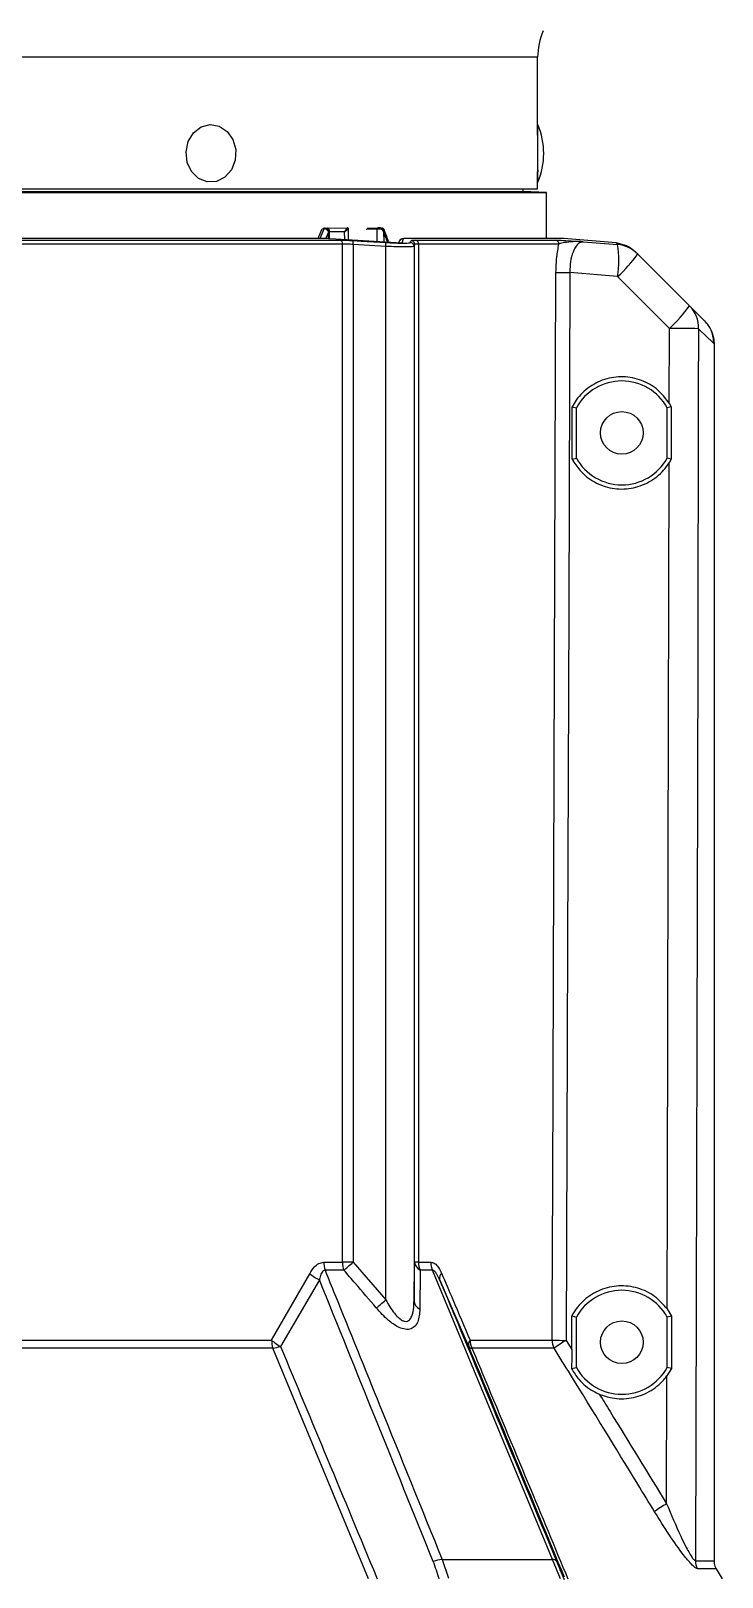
# Model space of a CAD drawing. Extents: x 16.5 to 113.1, y 4.4 to 84.5.
# Drawn here: x 54.52 to 57.19, y 16.01 to 21.96 of the extents above; entities that cross this region are included whole.
import ezdxf

# ---------------------------------------------------------------- set-up
doc = ezdxf.new("R2010")
doc.units = 0
doc.header["$MEASUREMENT"] = 0
doc.layers.add('OBJECT', color=7, linetype='CONTINUOUS')

msp = doc.modelspace()

# ---------------------------------------------------------------- linework, layer by layer
at = {"layer": 'OBJECT'}
for p, q in [((56.4757, 21.8602), (51.4437, 21.8602)), ((56.4757, 21.5599), (56.4757, 21.8602)), ((56.4762, 21.3793), (56.4762, 21.6013)), ((56.4757, 21.3533), (56.4757, 21.4198)), ((51.4437, 21.3533), (56.4757, 21.3533)), ((53.9797, 21.3434), (56.4197, 21.3434)), ((53.9797, 21.3403), (56.5097, 21.3403)), ((56.4197, 21.3434), (56.4197, 21.3533)), ((56.5097, 21.3403), (56.4197, 21.3434)), ((56.5097, 21.1631), (56.5097, 21.3403)), ((55.6537, 21.2005), (55.647, 21.2004)), ((55.6502, 21.2029), (55.6568, 21.203)), ((55.6541, 21.2005), (55.6537, 21.2005)), ((55.6568, 21.203), (55.6573, 21.203)), ((55.6656, 21.203), (55.7425, 21.2036)), ((55.6701, 21.1855), (55.6702, 21.188)), ((55.6703, 21.1619), (55.6701, 21.1855)), ((55.6733, 21.1901), (55.6733, 21.1882)), ((55.7327, 21.1886), (55.6733, 21.1882)), ((55.6733, 21.1882), (55.6734, 21.1855)), ((55.6734, 21.1855), (55.6736, 21.1618)), ((55.7329, 21.1583), (55.7327, 21.1886)), ((55.7479, 21.1574), (55.7476, 21.1986)), ((55.8579, 21.1985), (55.8156, 21.1979)), ((55.819, 21.2029), (55.8611, 21.2035)), ((55.8583, 21.1508), (55.8579, 21.1985)), ((55.876, 21.203), (55.8754, 21.203)), ((55.8827, 21.1886), (55.883, 21.1494)), ((55.8837, 21.188), (55.884, 21.1855)), ((55.884, 21.1855), (55.8842, 21.1493)), ((55.6314, 21.1631), (54.2453, 21.1631)), ((55.6322, 21.163), (54.2454, 21.163)), ((54.4564, 21.1564), (55.7156, 21.1564)), ((55.7245, 21.1415), (54.4589, 21.1415)), ((55.9532, 21.1452), (55.6771, 21.1616)), ((55.7245, 17.2225), (55.7245, 21.1415)), ((55.765, 21.1398), (55.765, 17.2225)), ((55.8909, 21.1323), (55.765, 21.1398)), ((55.8909, 17.0775), (55.8909, 21.1323)), ((55.9443, 21.1536), (55.9404, 21.146)), ((55.9417, 21.1459), (55.9443, 21.1536)), ((55.9586, 21.1616), (55.9532, 21.1452)), ((56.5746, 21.1631), (55.9749, 21.1631)), ((56.576, 21.163), (55.9759, 21.163)), ((56.0022, 21.1399), (55.9999, 21.1322)), ((55.9999, 21.1322), (55.9999, 17.0735)), ((56.0022, 17.2225), (56.0022, 21.1399)), ((56.0066, 21.1564), (56.5444, 21.1564)), ((56.017, 21.1415), (56.017, 17.2225)), ((56.5576, 21.1415), (56.017, 21.1415)), ((56.7774, 21.1454), (56.576, 21.163)), ((56.6505, 21.1503), (56.7834, 21.1392)), ((56.8194, 21.1341), (56.7774, 21.1454)), ((56.8549, 21.1092), (56.8611, 21.103)), ((56.7836, 21.0161), (56.6002, 21.0314)), ((56.9823, 20.5284), (56.9829, 20.8168)), ((57.1547, 20.7577), (57.1547, 16.0738)), ((56.6083, 20.3134), (56.6084, 20.5154)), ((56.6084, 20.5154), (56.6247, 20.5113)), ((56.6247, 20.3176), (56.6247, 20.5113)), ((56.9899, 20.5151), (56.9747, 20.5113)), ((56.9747, 20.3176), (56.9747, 20.5113)), ((56.9823, 20.5284), (56.9899, 20.5151)), ((56.9899, 20.5151), (56.99, 20.3137)), ((56.6083, 20.3134), (56.6247, 20.3176)), ((56.99, 20.3137), (56.9747, 20.3176)), ((56.99, 20.3137), (56.9817, 20.2994)), ((55.6523, 17.2225), (55.7245, 17.2225)), ((55.765, 17.2225), (55.7245, 17.2225)), ((55.765, 17.2225), (55.8909, 17.0775)), ((55.9999, 17.0735), (56.0022, 17.2225)), ((56.017, 17.2225), (56.0022, 17.2225)), ((56.017, 17.2225), (56.0644, 17.2225)), ((55.4516, 16.9225), (55.5984, 17.1784)), ((55.6359, 17.1546), (55.4858, 16.8987)), ((55.7299, 17.1915), (55.6575, 17.1915)), ((56.0709, 17.1915), (56.0233, 17.1915)), ((56.5327, 16.0785), (56.0709, 17.1915)), ((56.2104, 16.8983), (56.098, 17.1564)), ((56.974, 17.0431), (56.9913, 17.0154)), ((56.6069, 16.8864), (56.607, 17.0157)), ((56.607, 17.0157), (56.6247, 17.0113)), ((56.6247, 16.8176), (56.6247, 17.0113)), ((56.9913, 17.0154), (56.9747, 17.0113)), ((56.9747, 16.8176), (56.9747, 17.0113)), ((56.9913, 17.0154), (56.9913, 16.8134)), ((54.4589, 16.9225), (55.4516, 16.9225)), ((56.2158, 16.9225), (56.5314, 16.9225)), ((56.5849, 16.9218), (56.6069, 16.8864)), ((55.4562, 16.8915), (54.4605, 16.8915)), ((55.8242, 16.0035), (55.4562, 16.8915)), ((56.5393, 16.8915), (56.2227, 16.8915)), ((56.6064, 16.813), (56.6247, 16.8176)), ((56.9721, 16.2928), (56.9733, 16.7847)), ((56.9913, 16.8134), (56.9733, 16.7847)), ((56.9913, 16.8134), (56.9747, 16.8176)), ((56.1081, 16.0785), (56.132, 16.0069)), ((56.1081, 16.0785), (56.5327, 16.0785)), ((56.5634, 16.0046), (56.5327, 16.0785)), ((57.0828, 16.0738), (57.1547, 16.0738)), ((57.163, 16.0428), (57.091, 16.0428)), ((57.163, 16.0428), (57.1857, 16.0035))]:
    msp.add_line(p, q, dxfattribs=at)
at = {"layer": 'OBJECT', "flags": 128}
for points in [[(55.3115, 21.464), (55.297, 21.4269), (55.2718, 21.3982), (55.2394, 21.382), (55.2041, 21.3805), (55.1707, 21.3937), (55.1437, 21.42), (55.1267, 21.4558), (55.1221, 21.4962), (55.1305, 21.5359), (55.1506, 21.5693), (55.1799, 21.5921), (55.2144, 21.6012), (55.2493, 21.5953), (55.2801, 21.5751), (55.3024, 21.5436), (55.3134, 21.5048), (55.3115, 21.464)], [(55.6568, 21.203), (55.6579, 21.203), (55.659, 21.203), (55.6601, 21.203), (55.6612, 21.203), (55.6623, 21.203), (55.6634, 21.203), (55.6645, 21.203), (55.6656, 21.203)], [(55.8579, 21.1985), (55.858, 21.1995), (55.8582, 21.2004), (55.8585, 21.2013), (55.8589, 21.2021), (55.8593, 21.2027), (55.8599, 21.2031), (55.8605, 21.2034), (55.8611, 21.2035)], [(55.8676, 21.1986), (55.8676, 21.1996), (55.8676, 21.2005), (55.8676, 21.2014), (55.8676, 21.2022), (55.8676, 21.2028), (55.8675, 21.2032), (55.8675, 21.2035), (55.8675, 21.2036)], [(55.765, 21.1398), (55.7651, 21.1426), (55.7653, 21.1453), (55.7654, 21.1478), (55.7656, 21.1501), (55.7657, 21.1519), (55.7658, 21.1534), (55.7658, 21.1543), (55.7658, 21.1548)], [(55.8909, 21.1323), (55.8911, 21.1351), (55.8912, 21.1379), (55.8914, 21.1404), (55.8915, 21.1426), (55.8916, 21.1445), (55.8917, 21.1459), (55.8918, 21.1468), (55.8918, 21.1473)], [(56.8611, 21.103), (57.0376, 20.9265), (57.0604, 20.9037)], [(56.5314, 16.9225), (56.5318, 17.0299), (56.5337, 17.5259), (56.5409, 19.5097), (56.5463, 21.0321)], [(56.6002, 21.0314), (56.5955, 19.7404), (56.5907, 18.4495), (56.5849, 16.9218)], [(56.9829, 20.8168), (56.8064, 20.9933), (56.7836, 21.0161)], [(57.0604, 20.9037), (57.0916, 20.8726), (57.1108, 20.8534), (57.1181, 20.8461)], [(57.0947, 20.8153), (57.0941, 20.5654), (57.0917, 19.5654), (57.0828, 16.0738)], [(57.1547, 20.7577), (57.1471, 20.7649), (57.1271, 20.7842), (57.0947, 20.8153)], [(56.974, 17.0431), (56.9751, 17.4969), (56.9782, 18.7879), (56.9817, 20.2994)], [(55.7299, 17.1915), (55.7334, 17.1946), (55.7372, 17.198), (55.7413, 17.2016), (55.7457, 17.2055), (55.7503, 17.2096), (55.7551, 17.2138), (55.76, 17.2181), (55.765, 17.2225)], [(55.8545, 17.0465), (55.858, 17.0495), (55.8619, 17.0528), (55.8662, 17.0564), (55.8708, 17.0603), (55.8756, 17.0644), (55.8806, 17.0687), (55.8857, 17.0731), (55.8909, 17.0775)]]:
    msp.add_lwpolyline(points, dxfattribs=at)
at = {"layer": 'OBJECT'}
for centre in [(56.7997, 20.4144), (56.7997, 16.9144)]:
    msp.add_circle(centre, 0.082, dxfattribs=at)
for centre, radius, start, end in [((56.7257, 21.8602), 0.25, 156.08033, 180), ((58.9924, 21.4903), 2.5176, 178.41501, 181.60465), ((56.2192, 21.4903), 0.28, 336.64122, 23.35878), ((55.6571, 21.1995), 0.00351, 95.32808, 163.49551), ((55.6576, 21.1992), 0.00376, 95.16592, 160.56592), ((55.6599, 21.2036), 0.0157, 306.22219, 309.61515), ((55.669, 21.7332), 0.5477, 270.10958, 270.45708), ((55.6457, 21.6196), 0.4323, 273.24511, 273.65592), ((55.6618, 21.1901), 0.00855, 359.16324, 2.56081), ((55.7426, 21.1986), 0.005, 0.45142, 90.4646), ((55.8791, 19.6997), 1.4989, 90.43975, 90.8083), ((55.8746, 20.2572), 0.9464, 90.42771, 90.81686), ((55.8836, 21.1906), 0.00262, 248.58242, 272.66513), ((55.8836, 21.2096), 0.0241, 267.77787, 270.78298), ((55.8773, 21.1893), 0.00625, 5.61025, 10.30165), ((55.8809, 21.1879), 0.00446, 43.55637, 54.777), ((55.7107, 21.1434), 0.0139, 352.13457, 69.6105), ((55.9576, 21.1467), 0.015, 86.12354, 152.5782), ((55.9849, 21.1322), 0.015, 0.11189, 86.3631), ((55.9872, 21.1399), 0.015, 0.1043, 86.23937), ((56.0031, 21.1429), 0.014, 354.26846, 75.47836), ((56.5428, 21.1418), 0.0148, 359.00224, 83.69717), ((56.4091, 21.0769), 0.3794, 350.77887, 9.44968), ((56.7728, 21.0147), 0.1249, 45.00121, 85.13763), ((56.4263, 21.4125), 0.5337, 312.03018, 324.5608), ((56.601, 23.1462), 2.1148, 268.51833, 269.97836), ((56.6256, 21.2132), 0.5338, 312.03127, 324.55971), ((56.9764, 20.8203), 0.1184, 357.58472, 44.79193), ((56.9929, 17.2134), 3.6034, 88.38117, 90.15837), ((56.7997, 20.4144), 0.2, 28.95502, 151.04498), ((56.7997, 20.4144), 0.2, 208.95502, 331.04498), ((55.7443, 17.222), 0.092, 179.6815, 199.35408), ((55.8131, 17.222), 0.0886, 179.68733, 200.1441), ((56.0406, 17.226), 0.0386, 185.22763, 243.39046), ((56.0945, 17.2222), 0.0775, 179.73751, 203.2995), ((56.1404, 17.2222), 0.076, 179.74948, 203.80394), ((55.7054, 17.3056), 0.1662, 229.90545, 245.27891), ((56.1229, 17.1617), 0.0255, 131.99373, 191.93612), ((56.7997, 16.9144), 0.2, 28.95502, 151.04498), ((56.038, 17.0774), 0.0383, 185.94674, 245.82641), ((55.5548, 16.9219), 0.1032, 179.67558, 197.13778), ((55.5687, 17.0541), 0.1761, 228.32087, 241.9065), ((56.2359, 16.9054), 0.0264, 139.54724, 195.46861), ((56.2875, 16.9223), 0.0717, 179.79549, 205.39888), ((56.5959, 16.9225), 0.0645, 179.92792, 208.65552), ((56.5869, 19.1003), 2.1785, 268.54095, 269.94926), ((56.9273, 16.3564), 0.661, 121.198, 125.94797), ((55.4395, 17.025), 0.1345, 277.12264, 290.12228), ((56.2231, 16.9068), 0.0153, 213.66611, 268.42459), ((56.7997, 16.9144), 0.2, 208.95502, 331.04498), ((57.2925, 15.7519), 0.6287, 120.6374, 125.6866), ((56.117, 15.952), 0.1268, 94.005, 109.92913), ((56.5346, 16.0608), 0.0178, 37.28207, 95.87415), ((57.1459, 16.0738), 0.0631, 179.96545, 209.38949)]:
    msp.add_arc(centre, radius, start, end, dxfattribs=at)
for centre, major_axis, ratio, start_param, end_param in [((53.9572, 21.447), (2.0398, 4.3613), 0.341306, 4.806339, 4.814814), ((53.9482, 21.4245), (2.0478, 4.3784), 0.341306, 4.811658, 4.820138), ((53.9574, 21.417), (2.0627, 4.3772), 0.342553, 4.814971, 4.820207), ((55.7327, 21.1885), (0.0099, 0.0151), 0.003655, 6.277656, 7.848452), ((55.7327, 21.1885), (0.0149, 0.0101), 0.0055, 6.279487, 7.850283), ((55.8677, 21.1885), (-0.0001, 0.0151), 0.994749, 4.714363, 6.28516), ((55.8677, 21.1885), (0.015, 0.0001), 0.674611, 6.283127, 7.853924), ((53.9574, 21.417), (-2.1206, 4.3734), 0.343989, 4.486228, 4.494898)]:
    msp.add_ellipse(centre, major_axis=major_axis, ratio=ratio, start_param=start_param, end_param=end_param, dxfattribs=at)
for points, knots in [([(55.6692, 21.191), (55.6678, 21.1925), (55.6653, 21.1954), (55.6606, 21.1985), (55.6568, 21.2002), (55.6548, 21.2004), (55.6541, 21.2005)], [0, 0, 0, 0, 0.3030558, 0.5849357, 0.8486083, 1, 1, 1, 1]), ([(55.6573, 21.203), (55.6584, 21.2027), (55.6607, 21.2023), (55.6642, 21.1998), (55.6675, 21.1962), (55.6691, 21.1931), (55.6699, 21.1916)], [0, 0, 0, 0, 0.242418, 0.484572, 0.734505, 1, 1, 1, 1]), ([(55.6656, 21.203), (55.6657, 21.203), (55.6665, 21.203), (55.6682, 21.2025), (55.6704, 21.2002), (55.672, 21.1969), (55.673, 21.1933), (55.6732, 21.1909), (55.6733, 21.1901)], [0, 0, 0, 0, 0.009322, 0.244795, 0.475576, 0.685013, 0.883338, 1, 1, 1, 1]), ([(55.6699, 21.1916), (55.6698, 21.1927), (55.6695, 21.1954), (55.6687, 21.1989), (55.6676, 21.2017), (55.6665, 21.2028), (55.6659, 21.203), (55.6657, 21.203), (55.6656, 21.203)], [0, 0, 0, 0, 0.17397, 0.393138, 0.630066, 0.892577, 0.989997, 1, 1, 1, 1]), ([(55.6704, 21.19), (55.6702, 21.19), (55.6698, 21.1902), (55.6695, 21.1906), (55.6692, 21.1909), (55.6692, 21.191)], [0, 0, 0, 0, 0.264464, 0.865949, 1, 1, 1, 1]), ([(55.6699, 21.1916), (55.67, 21.1914), (55.67, 21.1912), (55.6701, 21.1909), (55.6702, 21.1908), (55.6702, 21.1906), (55.6703, 21.1905), (55.6703, 21.1905), (55.6703, 21.1905), (55.6703, 21.1905), (55.6704, 21.1905)], [0, 0, 0, 0, 0.330851, 0.552213, 0.701367, 0.802795, 0.904063, 0.945146, 0.979472, 1, 1, 1, 1]), ([(55.6702, 21.188), (55.6702, 21.1886), (55.6703, 21.1893), (55.6704, 21.1899), (55.6704, 21.19)], [0, 0, 0, 0, 0.97299, 1, 1, 1, 1]), ([(55.6704, 21.1905), (55.6708, 21.1904), (55.6716, 21.1903), (55.6727, 21.1901), (55.6732, 21.1901), (55.6733, 21.1901)], [0, 0, 0, 0, 0.5317585, 0.8758512, 1, 1, 1, 1]), ([(55.6733, 21.1901), (55.6732, 21.19), (55.6727, 21.19), (55.6716, 21.1899), (55.6708, 21.1899), (55.6704, 21.19)], [0, 0, 0, 0, 0.127386, 0.466801, 1, 1, 1, 1]), ([(55.8835, 21.1916), (55.8834, 21.1934), (55.8834, 21.1968), (55.8813, 21.2006), (55.8787, 21.2026), (55.8767, 21.2029), (55.876, 21.203)], [0, 0, 0, 0, 0.303882, 0.585792, 0.8494, 1, 1, 1, 1]), ([(55.8843, 21.1969), (55.8842, 21.197), (55.884, 21.1984), (55.8822, 21.2005), (55.8793, 21.2026), (55.8771, 21.2027), (55.8761, 21.2028)], [0, 0, 0, 0, 0.037501, 0.395429, 0.732314, 1, 1, 1, 1]), ([(55.8825, 21.1901), (55.8825, 21.1901), (55.8825, 21.1901), (55.8827, 21.1903), (55.8831, 21.1904), (55.8834, 21.1905)], [0, 0, 0, 0, 0.1240948, 0.4682067, 1, 1, 1, 1]), ([(55.8835, 21.19), (55.8832, 21.1899), (55.8827, 21.1899), (55.8826, 21.19), (55.8825, 21.19), (55.8825, 21.1901)], [0, 0, 0, 0, 0.533226, 0.872824, 1, 1, 1, 1]), ([(55.8834, 21.1905), (55.8834, 21.1905), (55.8834, 21.1905), (55.8835, 21.1905), (55.8835, 21.1907), (55.8835, 21.1911), (55.8835, 21.1914), (55.8835, 21.1916)], [0, 0, 0, 0, 0.032465, 0.074891, 0.183196, 0.638198, 1, 1, 1, 1]), ([(55.8841, 21.191), (55.8841, 21.1908), (55.8839, 21.1904), (55.8837, 21.1901), (55.8835, 21.19), (55.8835, 21.19)], [0, 0, 0, 0, 0.507117, 0.8254837, 1, 1, 1, 1]), ([(55.8835, 21.19), (55.8835, 21.1899), (55.8836, 21.1893), (55.8837, 21.1886), (55.8837, 21.188)], [0, 0, 0, 0, 0.026957, 1, 1, 1, 1]), ([(55.8841, 21.1969), (55.8844, 21.1963), (55.885, 21.1946), (55.8845, 21.1923), (55.8841, 21.191)], [0, 0, 0, 0, 0.407453, 1, 1, 1, 1]), ([(55.9023, 21.1508), (55.9009, 21.1545), (55.8949, 21.1699), (55.8889, 21.1853), (55.8843, 21.197)], [0, 0, 0, 0, 0.243548, 1, 1, 1, 1]), ([(55.6771, 21.1616), (55.6691, 21.162), (55.6538, 21.1627), (55.6394, 21.163), (55.6329, 21.163), (55.6322, 21.163)], [0, 0, 0, 0, 0.489871, 0.942618, 1, 1, 1, 1]), ([(55.7156, 21.1564), (55.7227, 21.1564), (55.7377, 21.1562), (55.7561, 21.1553), (55.7658, 21.1548)], [0, 0, 0, 0, 0.473445, 1, 1, 1, 1]), ([(55.765, 21.1398), (55.758, 21.1403), (55.7432, 21.1412), (55.7309, 21.1414), (55.7245, 21.1415)], [0, 0, 0, 0, 0.473397, 1, 1, 1, 1]), ([(55.7658, 21.1548), (55.7758, 21.1542), (55.8178, 21.1517), (55.8598, 21.1492), (55.8918, 21.1473)], [0, 0, 0, 0, 0.237767, 1, 1, 1, 1]), ([(55.9999, 21.1322), (55.9985, 21.1317), (55.9956, 21.1306), (55.9763, 21.1299), (55.9483, 21.1301), (55.918, 21.131), (55.8984, 21.132), (55.8909, 21.1323)], [0, 0, 0, 0, 0.216841, 0.433701, 0.650254, 0.866699, 1, 1, 1, 1]), ([(55.8918, 21.1473), (55.9023, 21.1467), (55.9234, 21.1456), (55.9516, 21.1448), (55.9729, 21.145), (55.984, 21.1459), (55.9853, 21.1468), (55.9858, 21.1472)], [0, 0, 0, 0, 0.2168345, 0.4336857, 0.6501667, 0.8664931, 1, 1, 1, 1]), ([(55.9737, 21.1629), (55.9706, 21.1629), (55.963, 21.1629), (55.9585, 21.1626), (55.9537, 21.1615), (55.9504, 21.1601), (55.9468, 21.1576), (55.9452, 21.1549), (55.9443, 21.1536)], [0, 0, 0, 0, 0.251789, 0.63271, 0.737626, 0.822396, 0.908948, 1, 1, 1, 1]), ([(55.9759, 21.163), (55.9712, 21.1629), (55.9617, 21.1628), (55.9597, 21.162), (55.9586, 21.1616)], [0, 0, 0, 0, 0.491585, 1, 1, 1, 1]), ([(55.9858, 21.1472), (55.986, 21.1478), (55.9868, 21.1504), (55.9876, 21.1529), (55.9882, 21.1549)], [0, 0, 0, 0, 0.226065, 1, 1, 1, 1]), ([(55.9882, 21.1549), (55.9891, 21.1553), (55.9909, 21.1562), (56.0013, 21.1564), (56.0066, 21.1564)], [0, 0, 0, 0, 0.488655, 1, 1, 1, 1]), ([(56.017, 21.1415), (56.0129, 21.1414), (56.0045, 21.1413), (56.003, 21.1404), (56.0022, 21.1399)], [0, 0, 0, 0, 0.486981, 1, 1, 1, 1]), ([(56.5444, 21.1564), (56.551, 21.1563), (56.5651, 21.1559), (56.6048, 21.1534), (56.6349, 21.1514), (56.6504, 21.1503), (56.6505, 21.1503)], [0, 0, 0, 0, 0.298757, 0.643489, 0.997319, 1, 1, 1, 1]), ([(56.5463, 21.0321), (56.5469, 21.0522), (56.5481, 21.092), (56.5545, 21.1251), (56.5576, 21.1415)], [0, 0, 0, 0, 0.505217, 1, 1, 1, 1]), ([(56.6505, 21.1503), (56.6504, 21.1503), (56.6257, 21.1518), (56.5858, 21.1491), (56.5644, 21.1433), (56.5576, 21.1415)], [0, 0, 0, 0, 0.00294, 0.680839, 1, 1, 1, 1]), ([(56.6505, 21.1503), (56.6444, 21.1489), (56.6321, 21.1461), (56.615, 21.1215), (56.6034, 21.0859), (56.5998, 21.0534), (56.6001, 21.0357), (56.6002, 21.0314)], [0, 0, 0, 0, 0.251337, 0.503312, 0.735354, 0.935196, 1, 1, 1, 1]), ([(56.7834, 21.1392), (56.7826, 21.14), (56.779, 21.1437), (56.7781, 21.1447), (56.7774, 21.1454)], [0, 0, 0, 0, 0.219221, 1, 1, 1, 1]), ([(56.7774, 21.1454), (56.7919, 21.1428), (56.8209, 21.1376), (56.8436, 21.1187), (56.8549, 21.1092)], [0, 0, 0, 0, 0.5, 1, 1, 1, 1]), ([(57.1547, 20.7577), (57.1528, 20.7741), (57.1493, 20.8045), (57.1309, 20.8327), (57.1196, 20.8444), (57.1181, 20.8461)], [0, 0, 0, 0, 0.499401, 0.929163, 1, 1, 1, 1]), ([(57.1181, 20.8461), (57.1283, 20.8332), (57.1474, 20.8093), (57.1543, 20.7763), (57.1546, 20.76), (57.1547, 20.7577)], [0, 0, 0, 0, 0.499397, 0.929176, 1, 1, 1, 1]), ([(56.9823, 20.5284), (56.9707, 20.5441), (56.9447, 20.5792), (56.8859, 20.6162), (56.8145, 20.6338), (56.7408, 20.6265), (56.6739, 20.595), (56.6307, 20.5535), (56.6134, 20.524), (56.6084, 20.5154)], [0, 0, 0, 0, 0.128648, 0.288962, 0.449731, 0.611042, 0.772603, 0.934008, 1, 1, 1, 1]), ([(56.6083, 20.3134), (56.6175, 20.2987), (56.6396, 20.2634), (56.6927, 20.2221), (56.762, 20.1975), (56.836, 20.1975), (56.9057, 20.2221), (56.9543, 20.2602), (56.975, 20.2898), (56.9817, 20.2994)], [0, 0, 0, 0, 0.115333, 0.275775, 0.436647, 0.598106, 0.75992, 0.921699, 1, 1, 1, 1]), ([(55.5984, 17.1784), (55.6038, 17.1873), (55.6134, 17.2032), (55.6325, 17.2194), (55.6458, 17.2215), (55.6523, 17.2225)], [0, 0, 0, 0, 0.396711, 0.70683, 1, 1, 1, 1]), ([(56.0644, 17.2225), (56.0689, 17.2218), (56.078, 17.2202), (56.0931, 17.2065), (56.1009, 17.1907), (56.1059, 17.1806)], [0, 0, 0, 0, 0.263183, 0.525234, 1, 1, 1, 1]), ([(55.6575, 17.1915), (55.6558, 17.1914), (55.6525, 17.1911), (55.6474, 17.1875), (55.6412, 17.1783), (55.6378, 17.1662), (55.6363, 17.157), (55.6359, 17.1546)], [0, 0, 0, 0, 0.1168462, 0.2331955, 0.4379757, 0.8544365, 1, 1, 1, 1]), ([(56.0738, 16.0712), (55.9987, 16.2566), (55.8525, 16.6178), (55.7068, 16.9789), (55.6359, 17.1546)], [0, 0, 0, 0, 0.513344, 1, 1, 1, 1]), ([(55.6575, 17.1915), (55.67, 17.1606), (55.7404, 16.9866), (55.8903, 16.6156), (56.0282, 16.2755), (56.1081, 16.0785)], [0, 0, 0, 0, 0.083458, 0.469005, 1, 1, 1, 1]), ([(55.8545, 17.0465), (55.8278, 17.078), (55.7865, 17.1266), (55.7447, 17.1746), (55.7299, 17.1915)], [0, 0, 0, 0, 0.648491, 1, 1, 1, 1]), ([(56.0233, 17.1915), (56.0231, 17.1607), (56.0228, 17.1113), (56.0224, 17.0612), (56.0223, 17.0425)], [0, 0, 0, 0, 0.624898, 1, 1, 1, 1]), ([(56.098, 17.1564), (56.0949, 17.1632), (56.0903, 17.1734), (56.0827, 17.1844), (56.0774, 17.1897), (56.0734, 17.1915), (56.0715, 17.1915), (56.0709, 17.1915)], [0, 0, 0, 0, 0.4377224, 0.6522262, 0.8216939, 0.9450991, 1, 1, 1, 1]), ([(56.098, 17.1564), (56.1713, 16.9803), (56.3219, 16.6187), (56.4718, 16.2571), (56.5487, 16.0716)], [0, 0, 0, 0, 0.486991, 1, 1, 1, 1]), ([(56.1059, 17.1806), (56.1202, 17.1468), (56.1573, 17.0595), (56.1936, 16.9746), (56.2158, 16.9225)], [0, 0, 0, 0, 0.387426, 1, 1, 1, 1]), ([(56.974, 17.0431), (56.9589, 17.0601), (56.9277, 17.0953), (56.8616, 17.1264), (56.7881, 17.1355), (56.7152, 17.1192), (56.652, 17.0798), (56.6198, 17.0397), (56.6076, 17.017), (56.607, 17.0157)], [0, 0, 0, 0, 0.15394, 0.320562, 0.487663, 0.655244, 0.822937, 0.990327, 1, 1, 1, 1]), ([(56.0223, 17.0425), (56.0211, 17.025), (56.0191, 16.9981), (56.0031, 16.9732), (55.9843, 16.9631), (55.9612, 16.9639), (55.9326, 16.9753), (55.895, 17.0017), (55.8697, 17.0297), (55.8545, 17.0465)], [0, 0, 0, 0, 0.224316, 0.345841, 0.447966, 0.550598, 0.643264, 0.786621, 1, 1, 1, 1]), ([(55.8909, 17.0775), (55.9012, 17.0596), (55.9152, 17.0355), (55.9379, 17.0101), (55.952, 16.999), (55.9649, 16.9943), (55.9748, 16.9952), (55.9843, 17.0015), (55.9942, 17.0186), (55.999, 17.0445), (55.9996, 17.0654), (55.9999, 17.0735)], [0, 0, 0, 0, 0.252396, 0.341468, 0.431196, 0.49019, 0.549439, 0.605131, 0.701098, 0.885221, 1, 1, 1, 1]), ([(55.4858, 16.8987), (55.5457, 16.755), (55.6691, 16.4592), (55.792, 16.163), (55.8552, 16.0108)], [0, 0, 0, 0, 0.48595, 1, 1, 1, 1]), ([(56.5788, 16.0104), (56.5158, 16.1625), (56.3932, 16.4587), (56.2702, 16.7545), (56.2104, 16.8983)], [0, 0, 0, 0, 0.513611, 1, 1, 1, 1]), ([(56.2227, 16.8915), (56.2356, 16.8607), (56.3079, 16.6874), (56.4311, 16.3915), (56.5412, 16.1261), (56.5921, 16.0035)], [0, 0, 0, 0, 0.104199, 0.585852, 1, 1, 1, 1]), ([(56.9257, 16.2625), (56.9042, 16.2978), (56.7967, 16.4741), (56.6679, 16.6838), (56.5601, 16.8579), (56.5393, 16.8915)], [0, 0, 0, 0, 0.1678723, 0.8393635, 1, 1, 1, 1]), ([(56.6069, 16.8864), (56.6069, 16.8652), (56.6068, 16.8396), (56.6064, 16.8168), (56.6064, 16.813)], [0, 0, 0, 0, 0.832045, 1, 1, 1, 1]), ([(56.6064, 16.813), (56.6152, 16.7988), (56.6371, 16.7635), (56.6756, 16.7327), (56.7054, 16.7185), (56.7131, 16.7149)], [0, 0, 0, 0, 0.333302, 0.829115, 1, 1, 1, 1]), ([(56.7131, 16.7149), (56.7293, 16.7092), (56.7687, 16.6954), (56.8363, 16.6963), (56.9064, 16.7208), (56.9506, 16.7558), (56.9695, 16.7798), (56.9733, 16.7847)], [0, 0, 0, 0, 0.17772, 0.430152, 0.683138, 0.93607, 1, 1, 1, 1]), ([(56.7131, 16.7149), (56.7269, 16.6924), (56.8136, 16.5519), (56.8997, 16.4111), (56.9721, 16.2928)], [0, 0, 0, 0, 0.159832, 1, 1, 1, 1]), ([(57.091, 16.0428), (57.088, 16.0439), (57.082, 16.0459), (57.0636, 16.0638), (57.0305, 16.1038), (56.9813, 16.1734), (56.9447, 16.232), (56.9257, 16.2625)], [0, 0, 0, 0, 0.101178, 0.201859, 0.374018, 0.67519, 1, 1, 1, 1]), ([(56.9721, 16.2928), (56.9899, 16.2503), (57.0134, 16.1943), (57.0467, 16.1264), (57.0643, 16.0942), (57.0764, 16.0778), (57.0809, 16.074), (57.0825, 16.0739), (57.0828, 16.0738)], [0, 0, 0, 0, 0.49037, 0.647323, 0.850236, 0.921686, 0.982753, 1, 1, 1, 1]), ([(56.0963, 16.0034), (56.0963, 16.0034), (56.0902, 16.025), (56.082, 16.0481), (56.0738, 16.0712)], [0, 0, 0, 0, 0.0000318, 1, 1, 1, 1]), ([(56.5487, 16.0716), (56.5582, 16.0483), (56.5677, 16.0251), (56.5777, 16.0017), (56.5777, 16.0017)], [0, 0, 0, 0, 0.999971, 1, 1, 1, 1]), ([(57.1547, 16.0738), (57.1553, 16.0668), (57.1562, 16.0559), (57.1612, 16.0463), (57.163, 16.0428)], [0, 0, 0, 0, 0.643567, 1, 1, 1, 1]), ([(55.8552, 16.0108), (55.8562, 16.0084), (55.8572, 16.006), (55.8581, 16.0035), (55.8581, 16.0035)], [0, 0, 0, 0, 0.999732, 1, 1, 1, 1])]:
    msp.add_open_spline(points, degree=3, knots=knots, dxfattribs=at)

doc.saveas('drawing.dxf')
